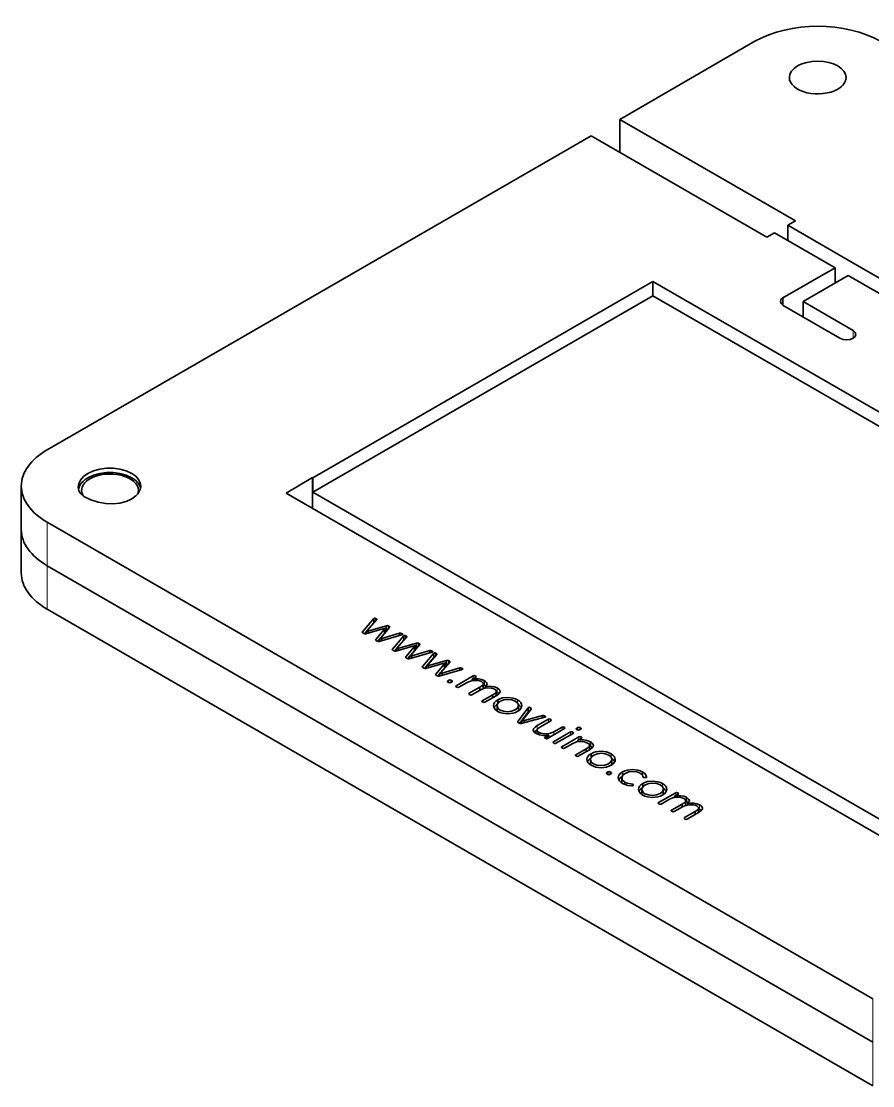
# Model space of a CAD drawing. Extents: x 321 to 837, y 218 to 648.
# Drawn here: x 654.2 to 702.2, y 588.1 to 648.1 of the extents above; entities that cross this region are included whole.
import ezdxf

# ---------------------------------------------------------------- set-up
doc = ezdxf.new("R2010")
doc.units = 0

msp = doc.modelspace()

# ---------------------------------------------------------------- linework, layer by layer
at = {"color": 7, "lineweight": 35, "ltscale": 0.219944}
msp.add_line((687.954, 642.596), (695.573, 646.995), dxfattribs=at)
at = {"color": 7, "lineweight": 35, "ltscale": 0.046306}
msp.add_line((687.954, 642.596), (687.954, 640.744), dxfattribs=at)
at = {"color": 7, "lineweight": 35, "ltscale": 0.285674}
msp.add_line((687.954, 642.596), (697.85, 636.882), dxfattribs=at)
at = {"color": 7, "lineweight": 35}
for p, q in [((655.706, 623.978), (686.35, 641.67)), ((701.58, 634.235), (731.196, 617.136)), ((689.821, 633.469), (670.66, 622.407)), ((717.321, 617.592), (689.821, 633.469)), ((730.448, 616.704), (700.832, 633.803)), ((689.821, 632.653), (670.66, 621.591)), ((717.321, 616.776), (689.821, 632.653)), ((705.052, 600.819), (669.155, 621.544)), ((705.849, 601.275), (670.66, 621.591)), ((702.206, 593.049), (655.706, 619.895)), ((702.206, 590.599), (655.706, 617.446)), ((702.206, 590.599), (655.706, 617.446)), ((702.206, 588.15), (655.706, 614.996))]:
    msp.add_line(p, q, dxfattribs=at)
at = {"color": 7, "lineweight": 35, "ltscale": 0.285675}
msp.add_line((696.246, 635.956), (686.35, 641.67), dxfattribs=at)
at = {"color": 7, "lineweight": 35, "ltscale": 0.012356}
msp.add_line((697.85, 636.882), (697.422, 636.635), dxfattribs=at)
at = {"color": 7, "lineweight": 35, "ltscale": 0.098425}
for p, q in [((697.422, 636.635), (700.832, 634.667)), ((700.083, 634.235), (696.674, 636.203))]:
    msp.add_line(p, q, dxfattribs=at)
at = {"color": 7, "lineweight": 35, "ltscale": 0.021603}
for p, q in [((697.422, 636.635), (697.422, 635.771)), ((700.832, 634.667), (701.58, 634.235)), ((700.083, 634.235), (700.083, 633.371)), ((698.279, 632.329), (698.279, 631.465))]:
    msp.add_line(p, q, dxfattribs=at)
at = {"color": 7, "lineweight": 35, "ltscale": 0.012342}
msp.add_line((696.674, 636.203), (696.246, 635.956), dxfattribs=at)
at = {"color": 7, "lineweight": 35, "ltscale": 0.084676}
msp.add_line((697.15, 632.541), (700.083, 634.235), dxfattribs=at)
at = {"color": 7, "lineweight": 35, "ltscale": 0.020413}
for p, q in [((689.821, 633.469), (689.821, 632.653)), ((670.66, 622.407), (670.66, 621.591))]:
    msp.add_line(p, q, dxfattribs=at)
at = {"color": 7, "lineweight": 35, "ltscale": 0.073691}
msp.add_line((700.832, 633.803), (698.279, 632.329), dxfattribs=at)
at = {"color": 7, "lineweight": 35, "ltscale": 0.010619}
msp.add_line((697.151, 632.541), (697.151, 632.116), dxfattribs=at)
at = {"color": 7, "lineweight": 35, "ltscale": 0.092495}
msp.add_line((700.36, 630.263), (697.156, 632.113), dxfattribs=at)
at = {"color": 7, "lineweight": 35, "ltscale": 0.081693}
msp.add_line((698.279, 632.329), (701.109, 630.695), dxfattribs=at)
at = {"color": 7, "lineweight": 13, "ltscale": 0.010802}
msp.add_line((701.109, 630.695), (701.109, 630.263), dxfattribs=at)
at = {"color": 7, "lineweight": 35, "ltscale": 0.061237}
msp.add_line((654.242, 621.937), (654.242, 619.487), dxfattribs=at)
at = {"color": 7, "lineweight": 35, "ltscale": 0.043305}
msp.add_line((669.155, 621.544), (670.656, 622.41), dxfattribs=at)
at = {"color": 7, "lineweight": 35, "ltscale": 0.043306}
msp.add_line((670.656, 622.41), (670.656, 620.678), dxfattribs=at)
at = {"color": 7, "lineweight": 35, "ltscale": 0.000140811}
msp.add_line((670.656, 622.41), (670.66, 622.407), dxfattribs=at)
at = {"color": 7, "lineweight": 13, "ltscale": 0.061238}
for p, q in [((655.706, 617.446), (655.706, 619.895)), ((702.206, 590.599), (702.206, 588.15))]:
    msp.add_line(p, q, dxfattribs=at)
at = {"color": 7, "lineweight": 35, "ltscale": 0.061238}
msp.add_line((654.242, 619.487), (654.242, 617.038), dxfattribs=at)
at = {"color": 7, "lineweight": 13, "ltscale": 0.061237}
for p, q in [((655.706, 617.446), (655.706, 614.996)), ((702.206, 590.599), (702.206, 593.049))]:
    msp.add_line(p, q, dxfattribs=at)
at = {"color": 7, "lineweight": 35, "ltscale": 0.024536}
msp.add_line((673.459, 613.726), (674.097, 614.472), dxfattribs=at)
at = {"color": 7, "lineweight": 35, "ltscale": 0.014749}
for p, q in [((673.713, 613.779), (674.097, 614.227)), ((675.405, 612.802), (675.789, 613.25))]:
    msp.add_line(p, q, dxfattribs=at)
at = {"color": 7, "lineweight": 35, "ltscale": 0.019186}
for p, q in [((674.26, 614.395), (673.753, 613.819)), ((675.952, 613.418), (675.444, 612.842)), ((677.644, 612.441), (677.136, 611.866))]:
    msp.add_line(p, q, dxfattribs=at)
at = {"color": 7, "lineweight": 35, "ltscale": 0.006123}
for p, q in [((674.097, 614.472), (674.097, 614.227)), ((676.513, 613.091), (676.513, 612.846)), ((677.48, 612.518), (677.48, 612.273)), ((678.205, 612.115), (678.205, 611.87)), ((680.317, 610.979), (680.317, 610.734)), ((680.995, 610.371), (680.995, 610.126)), ((681.042, 609.553), (681.042, 609.308)), ((682.244, 609.579), (682.244, 609.334)), ((686.302, 607.523), (686.302, 607.278)), ((686.256, 607.327), (686.256, 607.082)), ((687.507, 606.541), (687.507, 606.296)), ((688.073, 605.495), (688.073, 605.251)), ((689.208, 604.839), (689.208, 604.594)), ((690.41, 604.865), (690.41, 604.62)), ((691.664, 604.212), (691.664, 603.967)), ((692.393, 603.79), (692.393, 603.545))]:
    msp.add_line(p, q, dxfattribs=at)
at = {"color": 7, "lineweight": 13, "ltscale": 0.00383}
for p, q in [((674.201, 614.48), (674.201, 614.327)), ((675.893, 613.504), (675.893, 613.35)), ((677.584, 612.527), (677.584, 612.374))]:
    msp.add_line(p, q, dxfattribs=at)
at = {"color": 7, "lineweight": 35, "ltscale": 0.001287}
for p, q in [((674.201, 614.48), (674.245, 614.455)), ((675.893, 613.504), (675.937, 613.478)), ((677.353, 612.661), (677.397, 612.635)), ((677.584, 612.527), (677.629, 612.501)), ((683.707, 608.992), (683.752, 608.966))]:
    msp.add_line(p, q, dxfattribs=at)
at = {"color": 7, "lineweight": 13, "ltscale": 0.001923}
for p, q in [((674.245, 614.455), (674.245, 614.378)), ((675.937, 613.478), (675.937, 613.401)), ((677.629, 612.501), (677.629, 612.424))]:
    msp.add_line(p, q, dxfattribs=at)
at = {"color": 7, "lineweight": 13, "ltscale": 0.001222}
msp.add_line((673.459, 613.726), (673.459, 613.677), dxfattribs=at)
at = {"color": 7, "lineweight": 35, "ltscale": 0.001905}
for p, q in [((673.542, 613.626), (673.476, 613.665)), ((675.234, 612.65), (675.168, 612.688))]:
    msp.add_line(p, q, dxfattribs=at)
at = {"color": 7, "lineweight": 35, "ltscale": 0.003733}
for p, q in [((673.573, 613.614), (673.67, 613.727)), ((675.265, 612.637), (675.362, 612.751)), ((676.956, 611.661), (677.053, 611.774))]:
    msp.add_line(p, q, dxfattribs=at)
at = {"color": 7, "lineweight": 35, "ltscale": 0.025004}
for p, q in [((674.609, 613.889), (673.646, 613.618)), ((676.301, 612.912), (675.338, 612.641)), ((677.992, 611.936), (677.03, 611.664))]:
    msp.add_line(p, q, dxfattribs=at)
at = {"color": 7, "lineweight": 35, "ltscale": 0.002961}
for p, q in [((673.753, 613.819), (673.67, 613.734)), ((675.444, 612.842), (675.362, 612.758)), ((677.136, 611.866), (677.053, 611.781))]:
    msp.add_line(p, q, dxfattribs=at)
at = {"color": 7, "lineweight": 35, "ltscale": 0.00012038}
for p, q in [((673.67, 613.734), (673.674, 613.732)), ((674.409, 613.307), (674.413, 613.305))]:
    msp.add_line(p, q, dxfattribs=at)
at = {"color": 7, "lineweight": 35, "ltscale": 0.00275}
for p, q in [((673.67, 613.734), (673.67, 613.625)), ((677.053, 611.781), (677.053, 611.671))]:
    msp.add_line(p, q, dxfattribs=at)
at = {"color": 7, "lineweight": 35, "ltscale": 0.002533}
msp.add_line((673.674, 613.732), (673.77, 613.763), dxfattribs=at)
at = {"color": 7, "lineweight": 35, "ltscale": 0.00266}
for p, q in [((673.674, 613.732), (673.674, 613.626)), ((675.366, 612.755), (675.366, 612.649)), ((677.057, 611.779), (677.057, 611.672))]:
    msp.add_line(p, q, dxfattribs=at)
at = {"color": 7, "lineweight": 35, "ltscale": 0.001366}
for p, q in [((673.77, 613.763), (673.823, 613.779)), ((675.462, 612.786), (675.515, 612.802)), ((677.154, 611.81), (677.206, 611.825))]:
    msp.add_line(p, q, dxfattribs=at)
at = {"color": 7, "lineweight": 13, "ltscale": 0.002762}
msp.add_line((673.77, 613.763), (673.77, 613.653), dxfattribs=at)
at = {"color": 7, "lineweight": 35, "ltscale": 0.025992}
for p, q in [((673.823, 613.779), (674.821, 614.068)), ((675.515, 612.802), (676.513, 613.091)), ((677.206, 611.825), (678.205, 612.115))]:
    msp.add_line(p, q, dxfattribs=at)
at = {"color": 7, "lineweight": 13, "ltscale": 0.002776}
for p, q in [((673.823, 613.779), (673.823, 613.668)), ((675.515, 612.802), (675.515, 612.691)), ((677.206, 611.825), (677.206, 611.714))]:
    msp.add_line(p, q, dxfattribs=at)
at = {"color": 7, "lineweight": 35, "ltscale": 0.018181}
msp.add_line((674.211, 613.291), (674.679, 613.849), dxfattribs=at)
at = {"color": 7, "lineweight": 35, "ltscale": 0.033587}
for p, q in [((675.688, 613.553), (674.396, 613.185)), ((677.38, 612.576), (676.088, 612.208)), ((679.072, 611.599), (677.78, 611.231))]:
    msp.add_line(p, q, dxfattribs=at)
at = {"color": 7, "lineweight": 35, "ltscale": 0.019102}
for p, q in [((674.991, 613.97), (674.49, 613.393)), ((678.375, 612.017), (677.873, 611.44))]:
    msp.add_line(p, q, dxfattribs=at)
at = {"color": 7, "lineweight": 35, "ltscale": 0.025971}
for p, q in [((674.56, 613.353), (675.557, 613.646)), ((676.252, 612.376), (677.249, 612.669)), ((677.944, 611.399), (678.94, 611.693))]:
    msp.add_line(p, q, dxfattribs=at)
at = {"color": 7, "lineweight": 35, "ltscale": 0.003899}
for p, q in [((674.758, 613.936), (674.609, 613.889)), ((676.45, 612.959), (676.301, 612.912)), ((678.141, 611.982), (677.992, 611.936))]:
    msp.add_line(p, q, dxfattribs=at)
at = {"color": 7, "lineweight": 13, "ltscale": 0.006123}
for p, q in [((674.679, 613.849), (674.679, 613.604)), ((676.371, 612.872), (676.371, 612.627)), ((681.044, 610.559), (681.044, 610.314)), ((692.443, 603.978), (692.443, 603.733))]:
    msp.add_line(p, q, dxfattribs=at)
at = {"color": 7, "lineweight": 35, "ltscale": 0.000118293}
for p, q in [((674.762, 613.933), (674.758, 613.936)), ((676.454, 612.956), (676.45, 612.959))]:
    msp.add_line(p, q, dxfattribs=at)
at = {"color": 7, "lineweight": 35, "ltscale": 0.005678}
for p, q in [((674.762, 613.933), (674.762, 613.706)), ((676.454, 612.956), (676.454, 612.729)), ((678.145, 611.98), (678.145, 611.753))]:
    msp.add_line(p, q, dxfattribs=at)
at = {"color": 7, "lineweight": 35, "ltscale": 0.001547}
msp.add_line((674.762, 613.806), (674.821, 613.823), dxfattribs=at)
at = {"color": 7, "lineweight": 35, "ltscale": 0.006125}
for p, q in [((674.821, 614.068), (674.821, 613.823)), ((675.789, 613.495), (675.789, 613.25)), ((680.266, 610.793), (680.266, 610.548)), ((682.802, 609.444), (682.802, 609.199)), ((686.305, 606.515), (686.305, 606.27)), ((691.716, 604.398), (691.716, 604.153))]:
    msp.add_line(p, q, dxfattribs=at)
at = {"color": 7, "lineweight": 35, "ltscale": 0.001469}
msp.add_line((674.924, 614.058), (674.974, 614.029), dxfattribs=at)
at = {"color": 7, "lineweight": 13, "ltscale": 0.004155}
for p, q in [((674.924, 614.058), (674.924, 613.892)), ((676.615, 613.082), (676.615, 612.915))]:
    msp.add_line(p, q, dxfattribs=at)
at = {"color": 7, "lineweight": 13, "ltscale": 0.001956}
for p, q in [((674.974, 614.029), (674.974, 613.951)), ((676.666, 613.052), (676.666, 612.974)), ((678.358, 612.076), (678.358, 611.997))]:
    msp.add_line(p, q, dxfattribs=at)
at = {"color": 7, "lineweight": 35, "ltscale": 0.00327}
for p, q in [((675.557, 613.646), (675.557, 613.515)), ((677.249, 612.669), (677.249, 612.539))]:
    msp.add_line(p, q, dxfattribs=at)
at = {"color": 7, "lineweight": 35, "ltscale": 0.001288}
for p, q in [((675.661, 613.637), (675.706, 613.612)), ((679.044, 611.684), (679.089, 611.658))]:
    msp.add_line(p, q, dxfattribs=at)
at = {"color": 7, "lineweight": 13, "ltscale": 0.00231}
for p, q in [((675.661, 613.637), (675.661, 613.545)), ((679.044, 611.684), (679.044, 611.592))]:
    msp.add_line(p, q, dxfattribs=at)
at = {"color": 7, "lineweight": 13, "ltscale": 0.001314}
for p, q in [((675.706, 613.612), (675.706, 613.559)), ((679.089, 611.658), (679.089, 611.606))]:
    msp.add_line(p, q, dxfattribs=at)
at = {"color": 7, "lineweight": 35, "ltscale": 0.001239}
for p, q in [((674.211, 613.291), (674.211, 613.242)), ((675.903, 612.315), (675.903, 612.265)), ((677.595, 611.338), (677.595, 611.288))]:
    msp.add_line(p, q, dxfattribs=at)
at = {"color": 7, "lineweight": 35, "ltscale": 0.001898}
for p, q in [((674.292, 613.193), (674.226, 613.231)), ((675.984, 612.217), (675.918, 612.255)), ((677.676, 611.24), (677.61, 611.278))]:
    msp.add_line(p, q, dxfattribs=at)
at = {"color": 7, "lineweight": 35, "ltscale": 0.003319}
msp.add_line((674.324, 613.181), (674.409, 613.282), dxfattribs=at)
at = {"color": 7, "lineweight": 35, "ltscale": 0.001938}
for p, q in [((674.463, 613.363), (674.409, 613.307)), ((677.847, 611.41), (677.793, 611.354))]:
    msp.add_line(p, q, dxfattribs=at)
at = {"color": 7, "lineweight": 35, "ltscale": 0.002979}
for p, q in [((674.409, 613.307), (674.409, 613.188)), ((677.793, 611.354), (677.793, 611.235))]:
    msp.add_line(p, q, dxfattribs=at)
at = {"color": 7, "lineweight": 35, "ltscale": 0.002887}
msp.add_line((674.413, 613.305), (674.413, 613.19), dxfattribs=at)
at = {"color": 7, "lineweight": 35, "ltscale": 0.001009}
for p, q in [((674.49, 613.393), (674.463, 613.363)), ((677.873, 611.44), (677.847, 611.41))]:
    msp.add_line(p, q, dxfattribs=at)
at = {"color": 7, "lineweight": 35, "ltscale": 0.00304}
for p, q in [((674.56, 613.353), (674.56, 613.231)), ((677.944, 611.399), (677.944, 611.278))]:
    msp.add_line(p, q, dxfattribs=at)
at = {"color": 7, "lineweight": 35, "ltscale": 0.024537}
for p, q in [((675.151, 612.749), (675.789, 613.495)), ((676.842, 611.772), (677.48, 612.518))]:
    msp.add_line(p, q, dxfattribs=at)
at = {"color": 7, "lineweight": 35, "ltscale": 0.019103}
msp.add_line((676.683, 612.993), (676.182, 612.417), dxfattribs=at)
at = {"color": 7, "lineweight": 35, "ltscale": 0.00147}
for p, q in [((676.615, 613.082), (676.666, 613.052)), ((678.307, 612.105), (678.358, 612.076))]:
    msp.add_line(p, q, dxfattribs=at)
at = {"color": 7, "lineweight": 13, "ltscale": 0.001221}
for p, q in [((675.151, 612.749), (675.151, 612.7)), ((676.842, 611.772), (676.842, 611.724))]:
    msp.add_line(p, q, dxfattribs=at)
at = {"color": 7, "lineweight": 35, "ltscale": 0.000119614}
for p, q in [((675.362, 612.758), (675.366, 612.755)), ((676.101, 612.331), (676.105, 612.328)), ((677.053, 611.781), (677.057, 611.779)), ((678.145, 611.98), (678.141, 611.982)), ((677.793, 611.354), (677.797, 611.352)), ((683.954, 607.907), (683.95, 607.91))]:
    msp.add_line(p, q, dxfattribs=at)
at = {"color": 7, "lineweight": 35, "ltscale": 0.002748}
msp.add_line((675.362, 612.758), (675.362, 612.648), dxfattribs=at)
at = {"color": 7, "lineweight": 35, "ltscale": 0.002532}
for p, q in [((675.366, 612.755), (675.462, 612.786)), ((677.057, 611.779), (677.154, 611.81))]:
    msp.add_line(p, q, dxfattribs=at)
at = {"color": 7, "lineweight": 13, "ltscale": 0.00276}
for p, q in [((675.462, 612.786), (675.462, 612.676)), ((677.154, 611.81), (677.154, 611.699))]:
    msp.add_line(p, q, dxfattribs=at)
at = {"color": 7, "lineweight": 35, "ltscale": 0.018183}
for p, q in [((675.903, 612.315), (676.371, 612.872)), ((677.595, 611.338), (678.062, 611.895))]:
    msp.add_line(p, q, dxfattribs=at)
at = {"color": 7, "lineweight": 35, "ltscale": 0.001939}
for p, q in [((676.155, 612.386), (676.101, 612.331)), ((691.04, 604.467), (691.04, 604.389))]:
    msp.add_line(p, q, dxfattribs=at)
at = {"color": 7, "lineweight": 35, "ltscale": 0.002977}
msp.add_line((676.101, 612.331), (676.101, 612.212), dxfattribs=at)
at = {"color": 7, "lineweight": 35, "ltscale": 0.002888}
for p, q in [((676.105, 612.328), (676.105, 612.213)), ((677.797, 611.352), (677.797, 611.236))]:
    msp.add_line(p, q, dxfattribs=at)
at = {"color": 7, "lineweight": 35, "ltscale": 0.001007}
msp.add_line((676.182, 612.417), (676.155, 612.386), dxfattribs=at)
at = {"color": 7, "lineweight": 35, "ltscale": 0.003038}
msp.add_line((676.252, 612.376), (676.252, 612.255), dxfattribs=at)
at = {"color": 7, "lineweight": 35, "ltscale": 0.001548}
msp.add_line((676.454, 612.829), (676.513, 612.846), dxfattribs=at)
at = {"color": 7, "lineweight": 13, "ltscale": 0.002309}
msp.add_line((677.353, 612.661), (677.353, 612.568), dxfattribs=at)
at = {"color": 7, "lineweight": 13, "ltscale": 0.001312}
msp.add_line((677.397, 612.635), (677.397, 612.582), dxfattribs=at)
at = {"color": 7, "lineweight": 35, "ltscale": 0.003316}
msp.add_line((676.016, 612.204), (676.101, 612.305), dxfattribs=at)
at = {"color": 7, "lineweight": 35, "ltscale": 0.01475}
msp.add_line((677.097, 611.825), (677.48, 612.273), dxfattribs=at)
at = {"color": 7, "lineweight": 13, "ltscale": 0.006125}
msp.add_line((678.062, 611.895), (678.062, 611.65), dxfattribs=at)
at = {"color": 7, "lineweight": 35, "ltscale": 0.001546}
msp.add_line((678.145, 611.853), (678.205, 611.87), dxfattribs=at)
at = {"color": 7, "lineweight": 13, "ltscale": 0.004156}
msp.add_line((678.307, 612.105), (678.307, 611.939), dxfattribs=at)
at = {"color": 7, "lineweight": 35, "ltscale": 0.001906}
msp.add_line((676.926, 611.673), (676.859, 611.711), dxfattribs=at)
at = {"color": 7, "lineweight": 35, "ltscale": 0.003318}
msp.add_line((677.707, 611.227), (677.793, 611.329), dxfattribs=at)
at = {"color": 7, "lineweight": 35, "ltscale": 0.027791}
for p, q in [((678.745, 610.684), (679.707, 611.24)), ((684.851, 608.27), (683.888, 607.714)), ((684.217, 607.524), (685.18, 608.08)), ((685.325, 607.997), (684.362, 607.441)), ((684.692, 607.251), (685.654, 607.806))]:
    msp.add_line(p, q, dxfattribs=at)
at = {"color": 7, "lineweight": 35, "ltscale": 0.003271}
msp.add_line((678.94, 611.693), (678.94, 611.562), dxfattribs=at)
at = {"color": 7, "lineweight": 13, "ltscale": 0.004099}
for p, q in [((679.707, 611.24), (679.707, 611.076)), ((691.106, 604.659), (691.106, 604.495))]:
    msp.add_line(p, q, dxfattribs=at)
at = {"color": 7, "lineweight": 35, "ltscale": 0.003558}
for p, q in [((679.85, 611.158), (679.727, 611.087)), ((683.748, 607.796), (683.871, 607.867))]:
    msp.add_line(p, q, dxfattribs=at)
at = {"color": 7, "lineweight": 13, "ltscale": 0.002574}
for p, q in [((679.814, 611.24), (679.814, 611.137)), ((691.212, 604.659), (691.212, 604.556))]:
    msp.add_line(p, q, dxfattribs=at)
at = {"color": 7, "lineweight": 35, "ltscale": 0.001103}
for p, q in [((679.814, 611.24), (679.852, 611.218)), ((683.784, 607.713), (683.746, 607.735))]:
    msp.add_line(p, q, dxfattribs=at)
at = {"color": 7, "lineweight": 13, "ltscale": 0.001471}
for p, q in [((679.852, 611.218), (679.852, 611.159)), ((685.524, 608.284), (685.524, 608.225)), ((685.758, 608.299), (685.758, 608.24)), ((685.327, 608.057), (685.327, 607.998)), ((685.799, 607.784), (685.799, 607.726)), ((691.25, 604.637), (691.25, 604.578))]:
    msp.add_line(p, q, dxfattribs=at)
at = {"color": 7, "lineweight": 35, "ltscale": 0.002026}
for p, q in [((678.33, 610.862), (678.26, 610.902)), ((678.437, 611.004), (678.507, 610.964)), ((687.397, 605.831), (687.467, 605.791))]:
    msp.add_line(p, q, dxfattribs=at)
at = {"color": 7, "lineweight": 35, "ltscale": 0.00209}
for p, q in [((678.262, 610.962), (678.335, 611.004)), ((678.507, 610.905), (678.435, 610.863)), ((687.467, 605.732), (687.395, 605.69))]:
    msp.add_line(p, q, dxfattribs=at)
at = {"color": 7, "lineweight": 13, "ltscale": 0.001532}
for p, q in [((678.262, 610.962), (678.262, 610.901)), ((679.48, 610.26), (679.48, 610.198)), ((680.213, 609.836), (680.213, 609.775)), ((690.143, 604.103), (690.143, 604.042))]:
    msp.add_line(p, q, dxfattribs=at)
at = {"color": 7, "lineweight": 13, "ltscale": 0.003619}
for p, q in [((678.335, 611.004), (678.335, 610.859)), ((687.295, 605.831), (687.295, 605.686))]:
    msp.add_line(p, q, dxfattribs=at)
at = {"color": 7, "lineweight": 13, "ltscale": 0.003502}
for p, q in [((678.437, 611.004), (678.437, 610.864)), ((687.397, 605.831), (687.397, 605.691))]:
    msp.add_line(p, q, dxfattribs=at)
at = {"color": 7, "lineweight": 13, "ltscale": 0.001477}
for p, q in [((678.507, 610.964), (678.507, 610.905)), ((684.853, 608.331), (684.853, 608.271))]:
    msp.add_line(p, q, dxfattribs=at)
at = {"color": 7, "lineweight": 13, "ltscale": 0.001534}
for p, q in [((678.745, 610.684), (678.745, 610.623)), ((684.079, 608.777), (684.079, 608.716)), ((683.748, 607.796), (683.748, 607.734)), ((684.217, 607.524), (684.217, 607.463)), ((684.692, 607.251), (684.692, 607.189)), ((685.476, 606.798), (685.476, 606.737)), ((687.223, 605.789), (687.223, 605.728)), ((690.878, 603.679), (690.878, 603.617)), ((691.611, 603.255), (691.611, 603.194))]:
    msp.add_line(p, q, dxfattribs=at)
at = {"color": 7, "lineweight": 35, "ltscale": 0.001168}
for p, q in [((678.785, 610.599), (678.745, 610.623)), ((684.039, 608.8), (684.079, 608.777)), ((685.286, 608.08), (685.327, 608.057)), ((690.183, 604.019), (690.143, 604.042))]:
    msp.add_line(p, q, dxfattribs=at)
at = {"color": 7, "lineweight": 35, "ltscale": 0.013375}
for p, q in [((679.353, 610.868), (678.889, 610.601)), ((691.486, 603.863), (691.023, 603.595))]:
    msp.add_line(p, q, dxfattribs=at)
at = {"color": 7, "lineweight": 35, "ltscale": 0.01706}
for p, q in [((679.48, 610.26), (680.071, 610.601)), ((690.878, 603.679), (691.469, 604.02)), ((691.611, 603.255), (692.202, 603.597))]:
    msp.add_line(p, q, dxfattribs=at)
at = {"color": 7, "lineweight": 35, "ltscale": 0.000126427}
for p, q in [((679.641, 611.047), (679.646, 611.045)), ((680.379, 610.634), (680.383, 610.631)), ((682.413, 608.684), (682.417, 608.682)), ((691.04, 604.467), (691.044, 604.464))]:
    msp.add_line(p, q, dxfattribs=at)
at = {"color": 7, "lineweight": 35, "ltscale": 0.001941}
msp.add_line((679.641, 611.047), (679.641, 610.97), dxfattribs=at)
at = {"color": 7, "lineweight": 35, "ltscale": 0.001857}
for p, q in [((679.646, 611.045), (679.646, 610.971)), ((691.044, 604.464), (691.044, 604.39))]:
    msp.add_line(p, q, dxfattribs=at)
at = {"color": 7, "lineweight": 35, "ltscale": 0.004178}
for p, q in [((680.071, 610.601), (680.071, 610.434)), ((680.804, 610.177), (680.804, 610.01)), ((691.469, 604.02), (691.469, 603.853)), ((692.202, 603.597), (692.202, 603.43))]:
    msp.add_line(p, q, dxfattribs=at)
at = {"color": 7, "lineweight": 35, "ltscale": 0.00144}
msp.add_line((680.266, 610.759), (680.317, 610.734), dxfattribs=at)
at = {"color": 7, "lineweight": 35, "ltscale": 0.002151}
msp.add_line((680.379, 610.634), (680.379, 610.548), dxfattribs=at)
at = {"color": 7, "lineweight": 35, "ltscale": 0.002069}
msp.add_line((680.383, 610.631), (680.383, 610.549), dxfattribs=at)
at = {"color": 7, "lineweight": 35, "ltscale": 0.001159}
msp.add_line((679.52, 610.175), (679.48, 610.198), dxfattribs=at)
at = {"color": 7, "lineweight": 35, "ltscale": 0.013376}
for p, q in [((680.088, 610.443), (679.625, 610.176)), ((690.751, 604.287), (690.287, 604.02))]:
    msp.add_line(p, q, dxfattribs=at)
at = {"color": 7, "lineweight": 35, "ltscale": 0.017061}
msp.add_line((680.213, 609.836), (680.804, 610.177), dxfattribs=at)
at = {"color": 7, "lineweight": 35, "ltscale": 0.0181}
msp.add_line((680.985, 610.115), (680.358, 609.753), dxfattribs=at)
at = {"color": 7, "lineweight": 35, "ltscale": 0.00139}
msp.add_line((680.995, 610.339), (681.044, 610.314), dxfattribs=at)
at = {"color": 7, "lineweight": 35, "ltscale": 0.00013588}
for p, q in [((680.995, 610.12), (680.995, 610.126)), ((692.393, 603.54), (692.393, 603.545))]:
    msp.add_line(p, q, dxfattribs=at)
at = {"color": 7, "lineweight": 35, "ltscale": 0.0006874}
msp.add_line((681.214, 610.365), (681.21, 610.338), dxfattribs=at)
at = {"color": 7, "lineweight": 35, "ltscale": 0.001104}
for p, q in [((680.252, 609.753), (680.213, 609.775)), ((685.76, 607.806), (685.799, 607.784))]:
    msp.add_line(p, q, dxfattribs=at)
at = {"color": 7, "lineweight": 35, "ltscale": 0.005431}
msp.add_line((681.082, 609.896), (681.082, 609.679), dxfattribs=at)
at = {"color": 7, "lineweight": 13, "ltscale": 0.004646}
for p, q in [((682.201, 609.892), (682.201, 609.706)), ((687.463, 606.853), (687.463, 606.667)), ((690.366, 605.177), (690.366, 604.991))]:
    msp.add_line(p, q, dxfattribs=at)
at = {"color": 7, "lineweight": 35, "ltscale": 0.024386}
msp.add_line((682.207, 608.671), (682.802, 609.444), dxfattribs=at)
at = {"color": 7, "lineweight": 35, "ltscale": 0.01872}
msp.add_line((682.966, 609.371), (682.506, 608.78), dxfattribs=at)
at = {"color": 7, "lineweight": 13, "ltscale": 0.004109}
msp.add_line((682.904, 609.456), (682.904, 609.291), dxfattribs=at)
at = {"color": 7, "lineweight": 35, "ltscale": 0.001349}
msp.add_line((682.904, 609.456), (682.951, 609.429), dxfattribs=at)
at = {"color": 7, "lineweight": 13, "ltscale": 0.001929}
msp.add_line((682.951, 609.429), (682.951, 609.352), dxfattribs=at)
at = {"color": 7, "lineweight": 35, "ltscale": 0.020017}
msp.add_line((682.313, 608.564), (682.802, 609.199), dxfattribs=at)
at = {"color": 7, "lineweight": 35, "ltscale": 0.034556}
msp.add_line((683.733, 608.906), (682.394, 608.562), dxfattribs=at)
at = {"color": 7, "lineweight": 35, "ltscale": 0.026412}
msp.add_line((682.585, 608.734), (683.608, 609), dxfattribs=at)
at = {"color": 7, "lineweight": 35, "ltscale": 0.003067}
msp.add_line((682.585, 608.734), (682.585, 608.612), dxfattribs=at)
at = {"color": 7, "lineweight": 35, "ltscale": 0.018093}
msp.add_line((683.308, 608.437), (683.935, 608.799), dxfattribs=at)
at = {"color": 7, "lineweight": 35, "ltscale": 0.003168}
msp.add_line((683.608, 609), (683.608, 608.874), dxfattribs=at)
at = {"color": 7, "lineweight": 13, "ltscale": 0.002312}
msp.add_line((683.707, 608.992), (683.707, 608.899), dxfattribs=at)
at = {"color": 7, "lineweight": 13, "ltscale": 0.001349}
msp.add_line((683.752, 608.966), (683.752, 608.912), dxfattribs=at)
at = {"color": 7, "lineweight": 13, "ltscale": 0.004178}
for p, q in [((683.935, 608.799), (683.935, 608.632)), ((684.706, 608.354), (684.706, 608.187))]:
    msp.add_line(p, q, dxfattribs=at)
at = {"color": 7, "lineweight": 13, "ltscale": 0.002701}
msp.add_line((684.039, 608.8), (684.039, 608.692), dxfattribs=at)
at = {"color": 7, "lineweight": 35, "ltscale": 0.001082}
msp.add_line((682.207, 608.671), (682.207, 608.627), dxfattribs=at)
at = {"color": 7, "lineweight": 35, "ltscale": 0.002017}
msp.add_line((682.296, 608.572), (682.226, 608.613), dxfattribs=at)
at = {"color": 7, "lineweight": 35, "ltscale": 0.002916}
msp.add_line((682.413, 608.684), (682.413, 608.567), dxfattribs=at)
at = {"color": 7, "lineweight": 35, "ltscale": 0.002824}
msp.add_line((682.417, 608.682), (682.417, 608.569), dxfattribs=at)
at = {"color": 7, "lineweight": 35, "ltscale": 0.00547}
msp.add_line((683.297, 608.186), (683.297, 607.967), dxfattribs=at)
at = {"color": 7, "lineweight": 13, "ltscale": 0.005249}
msp.add_line((683.308, 608.437), (683.308, 608.227), dxfattribs=at)
at = {"color": 7, "lineweight": 35, "ltscale": 0.01699}
msp.add_line((684.079, 608.716), (683.491, 608.376), dxfattribs=at)
at = {"color": 7, "lineweight": 35, "ltscale": 0.013249}
msp.add_line((684.247, 608.089), (684.706, 608.354), dxfattribs=at)
at = {"color": 7, "lineweight": 35, "ltscale": 0.001162}
msp.add_line((684.813, 608.354), (684.853, 608.331), dxfattribs=at)
at = {"color": 7, "lineweight": 13, "ltscale": 0.002638}
for p, q in [((684.813, 608.354), (684.813, 608.248)), ((685.286, 608.08), (685.286, 607.975))]:
    msp.add_line(p, q, dxfattribs=at)
at = {"color": 7, "lineweight": 35, "ltscale": 0.002207}
for p, q in [((685.524, 608.284), (685.601, 608.328)), ((685.756, 608.239), (685.68, 608.194))]:
    msp.add_line(p, q, dxfattribs=at)
at = {"color": 7, "lineweight": 35, "ltscale": 0.001533}
for p, q in [((685.578, 608.194), (685.525, 608.225)), ((685.705, 608.329), (685.758, 608.299))]:
    msp.add_line(p, q, dxfattribs=at)
at = {"color": 7, "lineweight": 13, "ltscale": 0.003601}
msp.add_line((685.601, 608.328), (685.601, 608.184), dxfattribs=at)
at = {"color": 7, "lineweight": 13, "ltscale": 0.003003}
msp.add_line((685.705, 608.329), (685.705, 608.209), dxfattribs=at)
at = {"color": 7, "lineweight": 35, "ltscale": 0.003355}
msp.add_line((683.406, 608.059), (683.406, 607.925), dxfattribs=at)
at = {"color": 7, "lineweight": 35, "ltscale": 0.004013}
msp.add_line((683.871, 607.867), (683.871, 607.706), dxfattribs=at)
at = {"color": 7, "lineweight": 35, "ltscale": 0.003868}
msp.add_line((683.954, 607.907), (683.954, 607.752), dxfattribs=at)
at = {"color": 7, "lineweight": 13, "ltscale": 0.004176}
msp.add_line((684.247, 608.089), (684.247, 607.922), dxfattribs=at)
at = {"color": 7, "lineweight": 13, "ltscale": 0.00417}
msp.add_line((685.18, 608.08), (685.18, 607.913), dxfattribs=at)
at = {"color": 7, "lineweight": 35, "ltscale": 0.000125873}
for p, q in [((685.588, 607.614), (685.593, 607.611)), ((691.777, 604.053), (691.782, 604.051))]:
    msp.add_line(p, q, dxfattribs=at)
at = {"color": 7, "lineweight": 35, "ltscale": 0.001944}
msp.add_line((685.588, 607.614), (685.588, 607.536), dxfattribs=at)
at = {"color": 7, "lineweight": 35, "ltscale": 0.001862}
msp.add_line((685.593, 607.611), (685.593, 607.537), dxfattribs=at)
at = {"color": 7, "lineweight": 13, "ltscale": 0.004097}
msp.add_line((685.654, 607.806), (685.654, 607.643), dxfattribs=at)
at = {"color": 7, "lineweight": 35, "ltscale": 0.003559}
for p, q in [((685.797, 607.724), (685.673, 607.653)), ((691.248, 604.577), (691.125, 604.506))]:
    msp.add_line(p, q, dxfattribs=at)
at = {"color": 7, "lineweight": 13, "ltscale": 0.002573}
msp.add_line((685.76, 607.806), (685.76, 607.704), dxfattribs=at)
at = {"color": 7, "lineweight": 35, "ltscale": 0.001166}
msp.add_line((684.258, 607.44), (684.217, 607.463), dxfattribs=at)
at = {"color": 7, "lineweight": 35, "ltscale": 0.001167}
msp.add_line((684.732, 607.166), (684.692, 607.189), dxfattribs=at)
at = {"color": 7, "lineweight": 35, "ltscale": 0.013558}
msp.add_line((685.306, 607.438), (684.836, 607.167), dxfattribs=at)
at = {"color": 7, "lineweight": 35, "ltscale": 0.016996}
msp.add_line((685.476, 606.798), (686.064, 607.138), dxfattribs=at)
at = {"color": 7, "lineweight": 35, "ltscale": 0.018102}
for p, q in [((686.247, 607.077), (685.62, 606.714)), ((692.383, 603.534), (691.756, 603.172))]:
    msp.add_line(p, q, dxfattribs=at)
at = {"color": 7, "lineweight": 35, "ltscale": 0.004169}
msp.add_line((686.064, 607.138), (686.064, 606.971), dxfattribs=at)
at = {"color": 7, "lineweight": 35, "ltscale": 0.001312}
msp.add_line((686.256, 607.303), (686.302, 607.278), dxfattribs=at)
at = {"color": 7, "lineweight": 35, "ltscale": 0.00116}
for p, q in [((685.514, 606.714), (685.474, 606.738)), ((690.919, 603.594), (690.878, 603.617))]:
    msp.add_line(p, q, dxfattribs=at)
at = {"color": 7, "lineweight": 35, "ltscale": 0.005429}
for p, q in [((686.345, 606.858), (686.345, 606.641)), ((689.248, 605.182), (689.248, 604.965))]:
    msp.add_line(p, q, dxfattribs=at)
at = {"color": 7, "lineweight": 35, "ltscale": 0.002025}
msp.add_line((687.291, 605.689), (687.22, 605.729), dxfattribs=at)
at = {"color": 7, "lineweight": 35, "ltscale": 0.002088}
msp.add_line((687.223, 605.789), (687.295, 605.831), dxfattribs=at)
at = {"color": 7, "lineweight": 13, "ltscale": 0.001476}
msp.add_line((687.467, 605.791), (687.467, 605.732), dxfattribs=at)
at = {"color": 7, "lineweight": 35, "ltscale": 0.005342}
msp.add_line((688.113, 605.83), (688.113, 605.616), dxfattribs=at)
at = {"color": 7, "lineweight": 35, "ltscale": 0.004605}
msp.add_line((689.235, 605.83), (689.235, 605.646), dxfattribs=at)
at = {"color": 7, "lineweight": 35, "ltscale": 0.003384}
msp.add_line((688.251, 605.254), (688.251, 605.119), dxfattribs=at)
at = {"color": 7, "lineweight": 35, "ltscale": 0.002528}
msp.add_line((688.666, 605.145), (688.666, 605.044), dxfattribs=at)
at = {"color": 7, "lineweight": 35, "ltscale": 0.000964677}
msp.add_line((689.403, 605.509), (689.365, 605.505), dxfattribs=at)
at = {"color": 7, "lineweight": 35, "ltscale": 0.000193444}
msp.add_line((689.469, 605.555), (689.47, 605.547), dxfattribs=at)
at = {"color": 7, "lineweight": 35, "ltscale": 0.000367737}
msp.add_line((689.469, 605.555), (689.469, 605.54), dxfattribs=at)
at = {"color": 7, "lineweight": 35, "ltscale": 0.000548708}
msp.add_line((688.723, 605.097), (688.717, 605.076), dxfattribs=at)
at = {"color": 7, "lineweight": 35, "ltscale": 0.000344474}
msp.add_line((688.726, 605.111), (688.723, 605.097), dxfattribs=at)
at = {"color": 7, "lineweight": 35, "ltscale": 0.027793}
msp.add_line((690.143, 604.103), (691.106, 604.659), dxfattribs=at)
at = {"color": 7, "lineweight": 35, "ltscale": 0.001105}
for p, q in [((691.212, 604.659), (691.25, 604.637)), ((691.65, 603.172), (691.612, 603.194))]:
    msp.add_line(p, q, dxfattribs=at)
at = {"color": 7, "lineweight": 35, "ltscale": 0.001441}
msp.add_line((691.664, 604.179), (691.716, 604.153), dxfattribs=at)
at = {"color": 7, "lineweight": 35, "ltscale": 0.002153}
msp.add_line((691.777, 604.053), (691.777, 603.967), dxfattribs=at)
at = {"color": 7, "lineweight": 35, "ltscale": 0.002068}
msp.add_line((691.782, 604.051), (691.782, 603.968), dxfattribs=at)
at = {"color": 7, "lineweight": 35, "ltscale": 0.001391}
msp.add_line((692.393, 603.759), (692.443, 603.733), dxfattribs=at)
at = {"color": 7, "lineweight": 35, "ltscale": 0.000689105}
msp.add_line((692.612, 603.785), (692.608, 603.757), dxfattribs=at)
at = {"color": 7, "lineweight": 35}
for points in [[(697.002, 632.328), (697.039, 632.441), (697.151, 632.541)], [(697.156, 632.113), (697.04, 632.214), (697.002, 632.328)], [(701.109, 630.695), (701.225, 630.594), (701.264, 630.479)], [(701.264, 630.479), (701.225, 630.364), (701.109, 630.263)], [(701.109, 630.263), (700.934, 630.196), (700.735, 630.173), (700.536, 630.196), (700.36, 630.263)], [(657.993, 622.646), (657.749, 622.471), (657.579, 622.277), (657.479, 622.075), (657.447, 621.875)], [(660.467, 622.646), (660.151, 622.791), (659.798, 622.888), (659.422, 622.936), (659.039, 622.936), (658.663, 622.887), (658.309, 622.791), (657.993, 622.646)], [(660.467, 622.401), (660.151, 622.546), (659.798, 622.643), (659.422, 622.691), (659.039, 622.691), (658.663, 622.643), (658.309, 622.546), (657.993, 622.401)], [(660.98, 621.932), (660.948, 622.125), (660.852, 622.312), (660.692, 622.487), (660.467, 622.646)], [(657.993, 622.401), (657.846, 622.305), (657.723, 622.202), (657.624, 622.094), (657.547, 621.982), (657.493, 621.868), (657.46, 621.754)], [(660.967, 621.809), (660.881, 622.022), (660.715, 622.222), (660.467, 622.401)], [(660.467, 621.217), (660.691, 621.376), (660.852, 621.551), (660.948, 621.739), (660.98, 621.932)], [(657.447, 621.875), (657.484, 621.67), (657.591, 621.49), (657.765, 621.349)], [(657.765, 621.349), (658.165, 621.155), (658.579, 621.023), (658.996, 620.952), (659.403, 620.938), (659.792, 620.979), (660.15, 621.073), (660.467, 621.217)], [(674.097, 614.472), (674.119, 614.489), (674.162, 614.495), (674.201, 614.48)], [(675.732, 613.583), (675.731, 613.58), (675.727, 613.573), (675.718, 613.566), (675.688, 613.553)], [(675.789, 613.495), (675.811, 613.512), (675.854, 613.519), (675.893, 613.504)], [(677.423, 612.607), (677.423, 612.603), (677.419, 612.596), (677.41, 612.589), (677.38, 612.576)], [(677.48, 612.518), (677.503, 612.536), (677.545, 612.542), (677.584, 612.527)], [(679.115, 611.63), (679.115, 611.626), (679.11, 611.619), (679.102, 611.612), (679.072, 611.599)], [(680.164, 610.915), (680.077, 610.954), (679.976, 610.978), (679.757, 610.985), (679.54, 610.945), (679.353, 610.868)], [(679.646, 611.045), (679.81, 611.071), (679.992, 611.068), (680.169, 611.037), (680.317, 610.979)], [(680.071, 610.601), (680.182, 610.672), (680.254, 610.748), (680.266, 610.793)], [(680.893, 610.494), (680.807, 610.533), (680.708, 610.556), (680.493, 610.563), (680.276, 610.523), (680.088, 610.443)], [(680.266, 610.793), (680.258, 610.829), (680.226, 610.871), (680.164, 610.915)], [(680.317, 610.979), (680.401, 610.921), (680.455, 610.865), (680.479, 610.791)], [(680.479, 610.791), (680.468, 610.74), (680.379, 610.634)], [(680.383, 610.631), (680.543, 610.653), (680.72, 610.65), (680.894, 610.62), (681.044, 610.559)], [(681.044, 610.559), (681.138, 610.494), (681.195, 610.429), (681.214, 610.365)], [(680.804, 610.177), (680.919, 610.253), (680.986, 610.331), (680.995, 610.371)], [(680.995, 610.371), (680.985, 610.412), (680.952, 610.452), (680.893, 610.494)], [(681.21, 610.338), (681.186, 610.283), (681.14, 610.228), (680.985, 610.115)], [(681.082, 609.896), (681.208, 609.956), (681.347, 609.998), (681.644, 610.029), (681.939, 609.993), (682.076, 609.951), (682.201, 609.892)], [(680.844, 609.569), (680.859, 609.656), (680.903, 609.741), (680.977, 609.823), (681.082, 609.896)], [(681.082, 609.243), (680.98, 609.315), (680.905, 609.395), (680.86, 609.48), (680.844, 609.569)], [(681.231, 609.81), (681.149, 609.754), (681.091, 609.691), (681.055, 609.626), (681.042, 609.553)], [(681.042, 609.553), (681.082, 609.431), (681.137, 609.372), (681.211, 609.318), (681.406, 609.245), (681.629, 609.221), (681.856, 609.25), (682.062, 609.33)], [(682.244, 609.579), (682.234, 609.643), (682.202, 609.704), (682.147, 609.763), (682.073, 609.816), (681.878, 609.891), (681.658, 609.915), (681.433, 609.889), (681.231, 609.81)], [(682.062, 609.33), (682.142, 609.386), (682.198, 609.447), (682.232, 609.511), (682.244, 609.579)], [(682.201, 609.892), (682.303, 609.82), (682.378, 609.74), (682.424, 609.655), (682.441, 609.562)], [(682.441, 609.562), (682.427, 609.479), (682.386, 609.398), (682.314, 609.318), (682.211, 609.244)], [(682.802, 609.444), (682.823, 609.462), (682.866, 609.47), (682.904, 609.456)], [(682.211, 609.244), (682.083, 609.184), (681.942, 609.141), (681.641, 609.107), (681.344, 609.142), (681.207, 609.184), (681.082, 609.243)], [(683.78, 608.937), (683.779, 608.933), (683.775, 608.925), (683.765, 608.918), (683.733, 608.906)], [(683.077, 608.19), (683.078, 608.209), (683.112, 608.282), (683.189, 608.358), (683.308, 608.437)], [(683.25, 607.992), (683.153, 608.059), (683.096, 608.125), (683.077, 608.19)], [(683.491, 608.376), (683.377, 608.302), (683.307, 608.226), (683.297, 608.186)], [(683.297, 608.186), (683.308, 608.145), (683.343, 608.103), (683.406, 608.059)], [(683.95, 607.91), (683.813, 607.888), (683.634, 607.886), (683.44, 607.916), (683.25, 607.992)], [(683.406, 608.059), (683.502, 608.015), (683.608, 607.986), (683.831, 607.971), (684.052, 608.008), (684.247, 608.089)], [(686.147, 607.456), (685.955, 607.529), (685.735, 607.55), (685.511, 607.52), (685.306, 607.438)], [(685.593, 607.611), (685.726, 607.632), (685.905, 607.634), (686.106, 607.602), (686.302, 607.523)], [(686.302, 607.523), (686.387, 607.466), (686.443, 607.41), (686.475, 607.323)], [(686.064, 607.138), (686.178, 607.212), (686.231, 607.263), (686.247, 607.289), (686.256, 607.327)], [(686.256, 607.327), (686.245, 607.37), (686.21, 607.412), (686.147, 607.456)], [(686.475, 607.323), (686.45, 607.244), (686.404, 607.189), (686.247, 607.077)], [(686.345, 606.858), (686.471, 606.918), (686.61, 606.959), (686.906, 606.991), (687.201, 606.955), (687.339, 606.912), (687.463, 606.853)], [(686.107, 606.53), (686.122, 606.617), (686.166, 606.703), (686.24, 606.784), (686.345, 606.858)], [(686.345, 606.205), (686.242, 606.277), (686.167, 606.357), (686.122, 606.442), (686.107, 606.53)], [(686.494, 606.772), (686.412, 606.715), (686.353, 606.653), (686.318, 606.588), (686.305, 606.515)], [(686.305, 606.515), (686.345, 606.393), (686.399, 606.333), (686.474, 606.28), (686.668, 606.206), (686.891, 606.183), (687.118, 606.211), (687.325, 606.292)], [(687.507, 606.541), (687.496, 606.605), (687.464, 606.666), (687.41, 606.725), (687.335, 606.777), (687.141, 606.853), (686.92, 606.877), (686.696, 606.851), (686.494, 606.772)], [(687.325, 606.292), (687.404, 606.348), (687.461, 606.409), (687.495, 606.473), (687.507, 606.541)], [(687.463, 606.853), (687.566, 606.781), (687.64, 606.702), (687.686, 606.617), (687.703, 606.524)], [(687.703, 606.524), (687.69, 606.44), (687.649, 606.359), (687.577, 606.279), (687.473, 606.206)], [(687.473, 606.206), (687.346, 606.146), (687.205, 606.103), (686.904, 606.069), (686.607, 606.103), (686.469, 606.146), (686.345, 606.205)], [(687.87, 605.508), (687.884, 605.592), (687.928, 605.674), (688.004, 605.755), (688.113, 605.83)], [(688.262, 605.744), (688.179, 605.686), (688.12, 605.625), (688.084, 605.561), (688.073, 605.495)], [(688.113, 605.83), (688.242, 605.892), (688.383, 605.935), (688.68, 605.969), (688.973, 605.934), (689.11, 605.89), (689.235, 605.83)], [(689.11, 605.753), (688.914, 605.829), (688.693, 605.854), (688.469, 605.827), (688.262, 605.744)], [(689.235, 605.83), (689.347, 605.751), (689.416, 605.674), (689.453, 605.606), (689.469, 605.555)], [(688.115, 605.183), (688.01, 605.255), (687.934, 605.335), (687.887, 605.418), (687.87, 605.508)], [(688.073, 605.495), (688.084, 605.431), (688.117, 605.368), (688.251, 605.254)], [(688.632, 605.042), (688.41, 605.072), (688.265, 605.114), (688.115, 605.183)], [(688.251, 605.254), (688.365, 605.202), (688.582, 605.152), (688.666, 605.145)], [(688.666, 605.145), (688.707, 605.136), (688.719, 605.128), (688.726, 605.111)], [(689.01, 604.854), (689.025, 604.941), (689.069, 605.027), (689.143, 605.108), (689.248, 605.182)], [(689.248, 605.182), (689.374, 605.242), (689.513, 605.283), (689.809, 605.314), (690.104, 605.279), (690.242, 605.236), (690.366, 605.177)], [(690.41, 604.865), (690.399, 604.928), (690.367, 604.99), (690.313, 605.049), (690.238, 605.101), (690.044, 605.177), (689.823, 605.201), (689.599, 605.175), (689.397, 605.096)], [(689.47, 605.547), (689.463, 605.529), (689.449, 605.52), (689.403, 605.509)], [(690.366, 605.177), (690.469, 605.105), (690.543, 605.026), (690.589, 604.941), (690.606, 604.848)], [(689.248, 604.529), (689.145, 604.601), (689.07, 604.681), (689.025, 604.766), (689.01, 604.854)], [(689.397, 605.096), (689.315, 605.039), (689.256, 604.977), (689.221, 604.912), (689.208, 604.839)], [(689.208, 604.839), (689.248, 604.717), (689.302, 604.657), (689.377, 604.604), (689.571, 604.53), (689.794, 604.507), (690.021, 604.535), (690.228, 604.616)], [(690.376, 604.53), (690.249, 604.47), (690.108, 604.427), (689.807, 604.393), (689.51, 604.427), (689.372, 604.47), (689.248, 604.529)], [(690.228, 604.616), (690.307, 604.672), (690.364, 604.733), (690.398, 604.797), (690.41, 604.865)], [(690.606, 604.848), (690.593, 604.764), (690.552, 604.683), (690.48, 604.603), (690.376, 604.53)], [(691.562, 604.334), (691.475, 604.373), (691.374, 604.397), (691.156, 604.405), (690.938, 604.365), (690.751, 604.287)], [(691.044, 604.464), (691.208, 604.49), (691.39, 604.487), (691.567, 604.457), (691.716, 604.398)], [(691.469, 604.02), (691.58, 604.091), (691.652, 604.167), (691.664, 604.212)], [(692.292, 603.913), (692.205, 603.952), (692.107, 603.976), (691.891, 603.982), (691.674, 603.942), (691.486, 603.863)], [(691.664, 604.212), (691.656, 604.248), (691.624, 604.29), (691.562, 604.334)], [(691.716, 604.398), (691.8, 604.341), (691.853, 604.284), (691.877, 604.211)], [(691.877, 604.211), (691.866, 604.159), (691.777, 604.053)], [(691.782, 604.051), (691.941, 604.073), (692.118, 604.07), (692.292, 604.04), (692.443, 603.978)], [(692.443, 603.978), (692.536, 603.913), (692.593, 603.849), (692.612, 603.785)], [(692.202, 603.597), (692.317, 603.673), (692.384, 603.751), (692.393, 603.79)], [(692.393, 603.79), (692.383, 603.831), (692.35, 603.872), (692.292, 603.913)], [(692.608, 603.757), (692.584, 603.702), (692.538, 603.647), (692.383, 603.534)]]:
    msp.add_lwpolyline(points, dxfattribs=at)
for centre, radius, start, end in [((674.154, 614.175), 0.0774, 106.95636, 137.98423), ((674.23, 614.412), 0.0447, 10.82616, 69.8482), ((674.235, 614.424), 0.0389, 311.09609, 354.70242), ((673.488, 613.697), 0.0404, 135.03966, 175.66518), ((673.492, 613.708), 0.046, 190.12434, 249.67676), ((673.603, 613.734), 0.124, 240.55992, 290.50638), ((675.188, 613.438), 0.654, 130.74497, 141.13612), ((674.862, 613.952), 0.123, 59.92101, 109.38536), ((674.864, 613.693), 0.137, 87.58747, 108.01213), ((674.959, 613.985), 0.0458, 11.42964, 70.08019), ((674.967, 613.997), 0.0367, 312.24598, 355.24975), ((675.6, 613.529), 0.124, 60.54068, 110.36912), ((675.692, 613.571), 0.0425, 17.82446, 71.34534), ((674.237, 613.262), 0.0389, 131.0961, 174.70241), ((674.242, 613.274), 0.0447, 190.82616, 249.8482), ((674.353, 613.301), 0.124, 240.54067, 290.36912), ((674.885, 612.106), 1.288, 104.59032, 111.45507), ((675.846, 613.198), 0.0774, 106.95636, 137.98423), ((675.922, 613.435), 0.0447, 10.82616, 69.8482), ((675.926, 613.447), 0.0389, 311.09609, 354.70242), ((676.88, 612.461), 0.654, 130.74497, 141.13612), ((676.554, 612.975), 0.123, 59.92101, 109.38536), ((676.651, 613.009), 0.0458, 11.42964, 70.08019), ((676.658, 613.021), 0.0367, 312.24598, 355.24975), ((675.18, 612.72), 0.0404, 135.03966, 175.66518), ((675.184, 612.732), 0.046, 190.12434, 249.67676), ((675.295, 612.757), 0.124, 240.55992, 290.50638), ((676.576, 611.129), 1.288, 104.59032, 111.45507), ((676.555, 612.716), 0.137, 87.58747, 108.01213), ((677.292, 612.553), 0.124, 60.54068, 110.36912), ((677.384, 612.594), 0.0425, 17.82446, 71.34534), ((677.613, 612.459), 0.0447, 10.82616, 69.8482), ((677.618, 612.471), 0.0389, 311.09609, 354.70242), ((675.929, 612.285), 0.0389, 131.0961, 174.70241), ((675.934, 612.297), 0.0447, 190.82616, 249.8482), ((676.045, 612.325), 0.124, 240.54067, 290.36912), ((676.876, 611.755), 0.046, 190.12434, 249.67676), ((676.871, 611.744), 0.0404, 135.03966, 175.66518), ((677.538, 612.222), 0.0774, 106.95636, 137.98423), ((678.572, 611.485), 0.654, 130.74497, 141.13612), ((678.245, 611.999), 0.123, 59.92101, 109.38536), ((678.247, 611.739), 0.137, 87.58747, 108.01213), ((678.342, 612.032), 0.0458, 11.42964, 70.08019), ((678.35, 612.044), 0.0367, 312.24598, 355.24975), ((676.986, 611.78), 0.124, 240.55992, 290.50638), ((677.621, 611.309), 0.0389, 131.0961, 174.70241), ((677.625, 611.32), 0.0447, 190.82616, 249.8482), ((677.737, 611.348), 0.124, 240.54067, 290.36912), ((678.268, 610.153), 1.288, 104.59032, 111.45507), ((678.983, 611.576), 0.124, 60.54068, 110.36912), ((679.075, 611.617), 0.0425, 17.82446, 71.34534), ((679.761, 611.157), 0.0985, 57.4457, 122.5543), ((679.835, 611.2), 0.0438, 289.02602, 345.01901), ((679.838, 611.179), 0.0402, 13.84514, 70.71597), ((678.277, 610.921), 0.0436, 109.14891, 165.342), ((678.274, 610.941), 0.04, 193.52063, 250.58639), ((678.381, 610.945), 0.0972, 238.38385, 303.08278), ((678.386, 610.924), 0.095, 57.67908, 122.32092), ((678.493, 610.924), 0.0413, 14.34882, 70.7294), ((678.493, 610.944), 0.0407, 289.20411, 346.0486), ((678.759, 610.643), 0.0428, 109.24171, 165.60815), ((678.759, 610.664), 0.0427, 194.12543, 250.85193), ((678.836, 610.682), 0.0971, 238.52055, 303.13274), ((679.496, 611.474), 0.45, 288.79858, 300.73426), ((680.178, 610.549), 0.0877, 339.53863, 359.60837), ((680.043, 610.239), 0.566, 48.9897, 60.97453), ((679.494, 610.219), 0.0425, 109.20457, 166.0381), ((679.495, 610.239), 0.043, 194.34294, 250.73166), ((679.571, 610.258), 0.0972, 238.38385, 303.08278), ((680.764, 609.807), 0.579, 48.13062, 61.05396), ((680.227, 609.795), 0.0425, 109.20457, 166.0381), ((680.228, 609.816), 0.043, 194.34294, 250.73166), ((680.305, 609.837), 0.0991, 237.67578, 302.32422), ((681.296, 609.219), 0.481, 119.38981, 151.71513), ((682.036, 609.336), 0.208, 337.02597, 359.66296), ((681.988, 609.211), 0.482, 28.41916, 58.6401), ((682.935, 609.388), 0.0432, 10.65483, 69.80161), ((682.941, 609.399), 0.0371, 312.3991, 355.16095), ((681.24, 609.308), 0.197, 179.97178, 192.57441), ((681.827, 609.347), 0.885, 311.46559, 320.13471), ((682.906, 607.423), 1.35, 103.73173, 111.20388), ((682.856, 609.158), 0.0678, 93.02033, 143.06518), ((683.649, 608.888), 0.12, 60.5464, 109.98981), ((683.737, 608.922), 0.0457, 18.81793, 71.40879), ((683.988, 608.718), 0.0969, 58.26883, 123.1987), ((684.065, 608.736), 0.0428, 14.39184, 70.75829), ((684.065, 608.757), 0.0427, 289.14807, 345.87457), ((682.234, 608.646), 0.0367, 137.79006, 176.45075), ((682.242, 608.656), 0.0459, 190.61269, 249.86778), ((682.355, 608.675), 0.119, 239.91396, 288.91988), ((683.687, 607.492), 0.796, 119.33048, 133.3681), ((684.759, 608.27), 0.0989, 57.43269, 122.38754), ((684.836, 608.312), 0.0436, 289.07805, 345.19432), ((684.839, 608.292), 0.0404, 13.79728, 70.68436), ((685.538, 608.245), 0.0407, 109.2041, 166.04861), ((685.539, 608.265), 0.0413, 194.34882, 250.7294), ((685.629, 608.275), 0.095, 237.67908, 302.32092), ((685.654, 608.247), 0.0969, 58.26883, 123.1987), ((685.742, 608.281), 0.0437, 289.08636, 345.18596), ((685.745, 608.26), 0.0401, 13.68149, 70.64869), ((683.762, 607.754), 0.0436, 109.14891, 165.342), ((683.759, 607.774), 0.04, 193.52063, 250.58639), ((683.835, 607.796), 0.0972, 238.38385, 303.08278), ((684.085, 607.535), 0.395, 109.36205, 122.7696), ((684.232, 607.483), 0.0428, 109.24171, 165.60815), ((685.233, 607.997), 0.0985, 57.4457, 122.5543), ((685.31, 608.039), 0.0437, 289.08636, 345.18596), ((685.313, 608.018), 0.0401, 13.68149, 70.64869), ((685.443, 608.04), 0.45, 288.79858, 300.73426), ((685.707, 607.723), 0.0985, 57.4457, 122.5543), ((685.782, 607.766), 0.0438, 289.02602, 345.01901), ((685.785, 607.746), 0.0402, 13.84514, 70.71597), ((684.232, 607.504), 0.0427, 194.12543, 250.85193), ((684.309, 607.523), 0.0971, 238.52055, 303.13274), ((684.706, 607.21), 0.0428, 109.24171, 165.60815), ((684.706, 607.23), 0.0427, 194.12543, 250.85193), ((684.783, 607.249), 0.0971, 238.52055, 303.13274), ((686.028, 606.778), 0.57, 47.50361, 61.25042), ((685.49, 606.756), 0.0435, 109.14049, 165.35036), ((685.487, 606.776), 0.0403, 193.63655, 250.62255), ((685.567, 606.798), 0.0988, 237.56072, 302.43943), ((686.559, 606.181), 0.481, 119.38981, 151.71513), ((687.251, 606.173), 0.482, 28.41916, 58.6401), ((686.502, 606.27), 0.197, 179.97178, 192.57441), ((687.237, 605.747), 0.0436, 109.14891, 165.342), ((687.234, 605.768), 0.04, 193.52063, 250.58639), ((687.346, 605.751), 0.095, 57.67908, 122.32092), ((687.453, 605.751), 0.0413, 14.34882, 70.7294), ((687.454, 605.771), 0.0407, 289.20411, 346.0486), ((687.299, 606.297), 0.208, 337.02597, 359.66296), ((688.96, 605.447), 0.34, 34.08012, 63.86238), ((687.342, 605.772), 0.0972, 238.38385, 303.08278), ((688.333, 605.131), 0.502, 119.18265, 149.49842), ((688.263, 605.251), 0.19, 180.06442, 193.7435), ((688.881, 605.422), 0.418, 16.42659, 30.839), ((688.945, 605.054), 0.605, 47.98216, 56.79702), ((689.462, 604.505), 0.481, 119.38981, 151.71513), ((689.405, 604.594), 0.197, 179.97178, 192.57441), ((690.202, 604.621), 0.208, 337.02597, 359.66296), ((690.154, 604.497), 0.482, 28.41916, 58.6401), ((691.159, 604.576), 0.0985, 57.4457, 122.5543), ((691.233, 604.619), 0.0438, 289.02602, 345.01901), ((691.237, 604.598), 0.0402, 13.84514, 70.71597), ((690.157, 604.062), 0.0428, 109.24171, 165.60815), ((690.157, 604.083), 0.0427, 194.12543, 250.85193), ((690.234, 604.102), 0.0971, 238.52055, 303.13274), ((690.895, 604.893), 0.45, 288.79858, 300.73426), ((691.576, 603.968), 0.0877, 339.53863, 359.60837), ((691.441, 603.658), 0.566, 48.9897, 60.97453), ((690.892, 603.638), 0.0425, 109.20457, 166.0381), ((690.893, 603.659), 0.043, 194.34294, 250.73166), ((690.97, 603.677), 0.0972, 238.38385, 303.08278), ((692.162, 603.227), 0.579, 48.13062, 61.05396), ((691.626, 603.215), 0.0425, 109.20457, 166.0381), ((691.626, 603.235), 0.043, 194.34294, 250.73166), ((691.703, 603.256), 0.0991, 237.67578, 302.32422)]:
    msp.add_arc(centre, radius, start, end, dxfattribs=at)
for centre, major_axis, ratio, start_param, end_param in [((699.109, 644.954), (-5, 0), 0.57735, 3.926991, 5.497787), ((699.109, 644.954), (-1.6, 0), 0.57735, 3.141593, 6.283185), ((699.109, 644.954), (-1.6, 0), 0.57735, 0, 2.356194), ((699.109, 644.954), (-1.6, 0), 0.57735, 2.356194, 3.141593), ((659.242, 621.937), (-5, 0), 0.57735, 5.497787, 6.283185), ((659.242, 621.692), (1.6, 0), 0.57735, 0, 2.356194), ((659.242, 621.937), (-5, 0), 0.57735, 0, 0.785398), ((659.242, 621.692), (1.6, 0), 0.57735, 2.356194, 3.141593), ((659.242, 621.692), (1.6, 0), 0.57735, 3.141593, 3.511741), ((659.242, 621.692), (1.6, 0), 0.57735, 6.060849, 6.283185), ((659.242, 619.487), (-5, 0), 0.57735, 6.283185, 7.068583), ((659.242, 619.487), (-5, 0), 0.57735, 0, 0.785398), ((659.242, 617.038), (-5, 0), 0.57735, 6.283185, 7.068583), ((695.724, 612.362), (-6.428, -6.843), 0.072969, 6.247587, 6.371534), ((684.218, 608.022), (4.495, -2.952), 0.089137, 6.142933, 6.300332)]:
    msp.add_ellipse(centre, major_axis=major_axis, ratio=ratio, start_param=start_param, end_param=end_param, dxfattribs=at)

doc.saveas('drawing.dxf')
